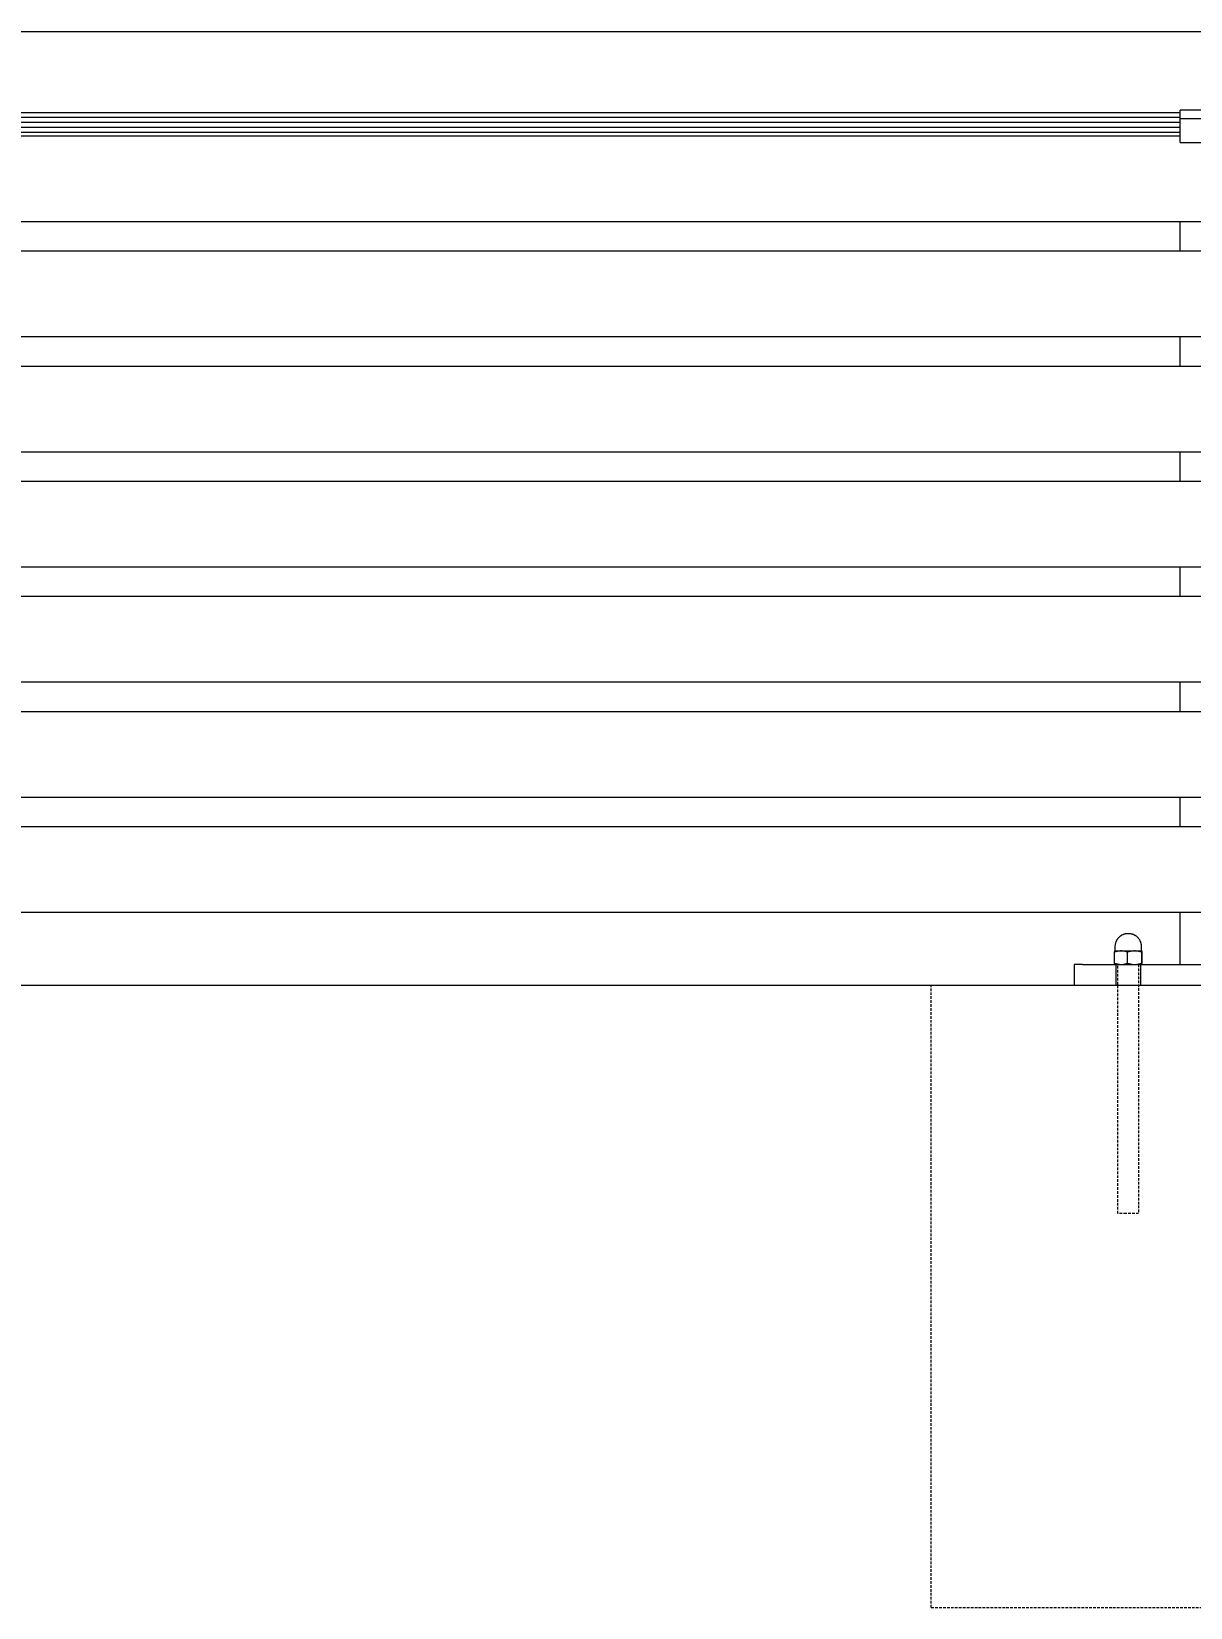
# Model space of a CAD drawing. Header units: millimetres. Extents: x -273 to 4197, y -77 to 2867.
# Drawn here: x 285 to 844, y 2108 to 2867 of the extents above; entities that cross this region are included whole.
import ezdxf

# ---------------------------------------------------------------- set-up
doc = ezdxf.new("R2010")
doc.units = ezdxf.units.MM
doc.linetypes.add('HIDDEN', pattern=[1.905, 1.27, -0.635])
for name, color, linetype, lineweight in [('ZANO_R', 7, 'Continuous', 0), ('ZANO_R_przerywana', 7, 'HIDDEN', 0), ('ZANO_W', 1, 'Continuous', 0)]:
    doc.layers.add(name, color=color, linetype=linetype, lineweight=lineweight)
doc.styles.add('Arial', font='arial.ttf')
doc.styles.get("Standard").update_dxf_attribs({"font": 'ARIALUNI.TTF'})
doc.dimstyles.new('pl i ang', dxfattribs={"dimtxt": 50, "dimasz": 50, "dimexe": 1.25, "dimexo": 0.625, "dimgap": 10, "dimtad": 1, "dimtoh": 1, "dimtxsty": 'Standard', "dimcen": 2.5, "dimclrd": 1, "dimclre": 1, "dimclrt": 1, "dimadec": 0, "dimazin": 0, "dimtfac": 1, "dimtmove": 0, "dimatfit": 3, "dimfxl": 1, "dimarcsym": 1})

# ---------------------------------------------------------------- blocks, each defined once
blk = doc.blocks.new('*D398')
at = {"layer": 'ZANO_W', "color": 1, "lineweight": -2}
blk.add_line((3526.26, 2484.69), (3532.24, 2529.25), dxfattribs=at)
for start, end in [(102.80757, 123.25708), (0, 82.35807), (319.10099, 339.55049)]:
    blk.add_arc((3515.93, 2407.67), 112.67, start, end, dxfattribs=at)
at = {"layer": 'ZANO_W', "color": 1}
for points in [[(3491.26, 2510.88), (3490.65, 2524.2), (3530.91, 2519.34)], [(3628.06, 2367.12), (3614.94, 2369.49), (3628.6, 2407.67)]]:
    blk.add_solid(points, dxfattribs=at)
at = {"layer": 'ZANO_W', "color": 1, "insert": (3623.83, 2502.06), "char_height": 40, "attachment_point": 5, "rotation": 311.17903, "style": 'Arial'}
blk.add_mtext('82%%d', dxfattribs=at)

msp = doc.modelspace()

# ---------------------------------------------------------------- linework, layer by layer
at = {"layer": 'ZANO_R'}
for p, q in [((-50.69, 2867.43), (1739.31, 2867.43)), ((839.31, 2828.27), (14.31, 2828.27)), ((839.31, 2825.46), (839.31, 2829.46)), ((849.31, 2829.46), (839.31, 2829.46)), ((839.31, 2825.91), (14.31, 2825.91)), ((839.31, 2823.54), (14.31, 2823.54)), ((839.31, 2821.18), (14.31, 2821.18)), ((839.31, 2818.81), (14.31, 2818.81)), ((839.31, 2825.46), (849.31, 2825.46)), ((839.31, 2813.89), (839.31, 2825.46)), ((14.31, 2817.18), (839.31, 2817.18)), ((839.31, 2813.89), (849.31, 2813.89)), ((1739.31, 2775.7), (-50.69, 2775.7)), ((839.31, 2761.68), (839.31, 2775.7)), ((-50.69, 2761.68), (1739.31, 2761.68)), ((1739.31, 2720.2), (-50.69, 2720.2)), ((839.31, 2706.17), (839.31, 2720.2)), ((-50.69, 2706.17), (1739.31, 2706.17)), ((1739.31, 2664.7), (-50.69, 2664.7)), ((839.31, 2650.67), (839.31, 2664.7)), ((-50.69, 2650.67), (1739.31, 2650.67)), ((1739.31, 2609.2), (-50.69, 2609.2)), ((839.31, 2595.17), (839.31, 2609.2)), ((-50.69, 2595.17), (1739.31, 2595.17)), ((1739.31, 2553.69), (-50.69, 2553.69)), ((839.31, 2539.67), (839.31, 2553.69)), ((-50.69, 2539.67), (1739.31, 2539.67)), ((1739.31, 2498.19), (-50.69, 2498.19)), ((839.31, 2484.16), (839.31, 2498.19)), ((-50.69, 2484.16), (1739.31, 2484.16)), ((1739.31, 2442.69), (-50.69, 2442.69)), ((839.31, 2417.67), (839.31, 2442.69)), ((810.2, 2431.13), (810.37, 2431.26)), ((810.37, 2431.26), (810.53, 2431.4)), ((810.53, 2431.4), (810.71, 2431.52)), ((810.71, 2431.52), (810.88, 2431.64)), ((810.88, 2431.64), (811.06, 2431.76)), ((811.06, 2431.76), (811.25, 2431.86)), ((811.25, 2431.86), (811.43, 2431.97)), ((811.43, 2431.97), (811.63, 2432.06)), ((811.63, 2432.06), (811.82, 2432.15)), ((811.82, 2432.15), (812.02, 2432.23)), ((812.02, 2432.23), (812.22, 2432.31)), ((812.22, 2432.31), (812.42, 2432.37)), ((812.42, 2432.37), (812.62, 2432.43)), ((812.62, 2432.43), (812.83, 2432.49)), ((812.83, 2432.49), (813.04, 2432.54)), ((813.04, 2432.54), (813.25, 2432.58)), ((813.25, 2432.58), (813.46, 2432.61)), ((813.46, 2432.61), (813.67, 2432.63)), ((813.67, 2432.63), (813.88, 2432.65)), ((813.88, 2432.65), (814.1, 2432.66)), ((814.1, 2432.66), (814.31, 2432.67)), ((814.31, 2432.67), (814.52, 2432.66)), ((814.52, 2432.66), (814.74, 2432.65)), ((814.74, 2432.65), (814.95, 2432.63)), ((814.95, 2432.63), (815.16, 2432.61)), ((815.16, 2432.61), (815.37, 2432.58)), ((815.37, 2432.58), (815.58, 2432.54)), ((815.58, 2432.54), (815.79, 2432.49)), ((815.79, 2432.49), (816, 2432.43)), ((816, 2432.43), (816.2, 2432.37)), ((816.2, 2432.37), (816.4, 2432.31)), ((816.4, 2432.31), (816.6, 2432.23)), ((816.6, 2432.23), (816.8, 2432.15)), ((816.8, 2432.15), (816.99, 2432.06)), ((816.99, 2432.06), (817.18, 2431.97)), ((817.18, 2431.97), (817.37, 2431.86)), ((817.37, 2431.86), (817.56, 2431.76)), ((817.56, 2431.76), (817.74, 2431.64)), ((817.74, 2431.64), (817.91, 2431.52)), ((817.91, 2431.52), (818.09, 2431.4)), ((818.09, 2431.4), (818.25, 2431.26)), ((818.25, 2431.26), (818.42, 2431.13)), ((807.66, 2423.59), (807.8, 2424.16)), ((807.97, 2423.69), (807.66, 2423.59)), ((807.8, 2424.16), (807.81, 2424.17)), ((807.81, 2424.17), (807.81, 2424.17)), ((807.81, 2424.17), (807.81, 2424.17)), ((807.81, 2424.17), (807.81, 2424.17)), ((807.81, 2424.17), (807.81, 2424.17)), ((807.81, 2424.17), (807.82, 2424.17)), ((807.82, 2424.17), (807.85, 2424.17)), ((807.85, 2424.17), (807.99, 2424.17)), ((807.94, 2424.17), (808.06, 2424.29)), ((808.28, 2423.79), (807.97, 2423.69)), ((807.99, 2424.17), (808.56, 2424.17)), ((808.06, 2426.63), (808.07, 2426.84)), ((808.06, 2426.42), (808.06, 2426.63)), ((808.06, 2424.29), (808.06, 2426.42)), ((808.07, 2426.84), (808.09, 2427.06)), ((808.09, 2427.06), (808.12, 2427.27)), ((808.12, 2427.27), (808.15, 2427.48)), ((808.15, 2427.48), (808.19, 2427.69)), ((808.19, 2427.69), (808.24, 2427.9)), ((808.24, 2427.9), (808.29, 2428.1)), ((808.59, 2423.87), (808.28, 2423.79)), ((808.29, 2428.1), (808.35, 2428.31)), ((808.35, 2428.31), (808.42, 2428.51)), ((808.42, 2428.51), (808.5, 2428.71)), ((808.5, 2428.71), (808.58, 2428.91)), ((808.56, 2424.17), (810.68, 2424.17)), ((808.58, 2428.91), (808.67, 2429.1)), ((808.91, 2423.94), (808.59, 2423.87)), ((808.67, 2429.1), (808.76, 2429.29)), ((808.76, 2429.29), (808.86, 2429.48)), ((808.86, 2429.48), (808.97, 2429.66)), ((809.23, 2424.01), (808.91, 2423.94)), ((808.97, 2429.66), (809.08, 2429.84)), ((809.08, 2429.84), (809.2, 2430.02)), ((809.2, 2430.02), (809.33, 2430.19)), ((809.55, 2424.06), (809.23, 2424.01)), ((809.33, 2430.19), (809.46, 2430.36)), ((809.46, 2430.36), (809.6, 2430.52)), ((809.87, 2424.1), (809.55, 2424.06)), ((809.6, 2430.52), (809.74, 2430.68)), ((809.74, 2430.68), (809.89, 2430.84)), ((810.19, 2424.14), (809.87, 2424.1)), ((809.89, 2430.84), (810.04, 2430.98)), ((810.04, 2430.98), (810.2, 2431.13)), ((810.51, 2424.16), (810.19, 2424.14)), ((810.84, 2424.17), (810.51, 2424.16)), ((811.16, 2424.16), (810.84, 2424.17)), ((810.95, 2424.17), (817.21, 2424.17)), ((811.48, 2424.14), (811.16, 2424.16)), ((811.81, 2424.1), (811.48, 2424.14)), ((812.13, 2424.06), (811.81, 2424.1)), ((812.45, 2424.01), (812.13, 2424.06)), ((812.77, 2423.94), (812.45, 2424.01)), ((813.08, 2423.87), (812.77, 2423.94)), ((813.39, 2423.79), (813.08, 2423.87)), ((813.7, 2423.69), (813.39, 2423.79)), ((814.01, 2423.59), (813.7, 2423.69)), ((814.33, 2423.69), (814.01, 2423.59)), ((814.66, 2423.79), (814.33, 2423.69)), ((814.98, 2423.87), (814.66, 2423.79)), ((815.31, 2423.95), (814.98, 2423.87)), ((815.65, 2424.01), (815.31, 2423.95)), ((815.98, 2424.06), (815.65, 2424.01)), ((816.32, 2424.1), (815.98, 2424.06)), ((816.66, 2424.14), (816.32, 2424.1)), ((816.99, 2424.16), (816.66, 2424.14)), ((817.33, 2424.17), (816.99, 2424.16)), ((817.67, 2424.16), (817.33, 2424.17)), ((817.43, 2424.17), (820.8, 2424.17)), ((818.01, 2424.14), (817.67, 2424.16)), ((818.35, 2424.1), (818.01, 2424.14)), ((818.68, 2424.06), (818.35, 2424.1)), ((818.42, 2431.13), (818.58, 2430.98)), ((818.58, 2430.98), (818.73, 2430.84)), ((819.02, 2424.01), (818.68, 2424.06)), ((818.73, 2430.84), (818.88, 2430.68)), ((818.88, 2430.68), (819.02, 2430.52)), ((819.02, 2430.52), (819.16, 2430.36)), ((819.35, 2423.95), (819.02, 2424.01)), ((819.16, 2430.36), (819.29, 2430.19)), ((819.29, 2430.19), (819.42, 2430.02)), ((819.68, 2423.87), (819.35, 2423.95)), ((819.42, 2430.02), (819.54, 2429.84)), ((819.54, 2429.84), (819.65, 2429.66)), ((819.65, 2429.66), (819.76, 2429.48)), ((820.01, 2423.79), (819.68, 2423.87)), ((819.76, 2429.48), (819.86, 2429.29)), ((819.86, 2429.29), (819.95, 2429.1)), ((819.95, 2429.1), (820.04, 2428.91)), ((820.33, 2423.69), (820.01, 2423.79)), ((820.04, 2428.91), (820.12, 2428.71)), ((820.12, 2428.71), (820.2, 2428.51)), ((820.2, 2428.51), (820.27, 2428.31)), ((820.27, 2428.31), (820.33, 2428.1)), ((820.33, 2428.1), (820.38, 2427.9)), ((820.65, 2423.59), (820.33, 2423.69)), ((820.38, 2427.9), (820.43, 2427.69)), ((820.43, 2427.69), (820.47, 2427.48)), ((820.47, 2427.48), (820.5, 2427.27)), ((820.5, 2427.27), (820.53, 2427.06)), ((820.53, 2427.06), (820.54, 2426.84)), ((820.54, 2426.84), (820.56, 2426.63)), ((820.56, 2426.63), (820.56, 2426.42)), ((820.56, 2426.42), (820.56, 2424.29)), ((820.56, 2424.29), (820.56, 2424.28)), ((820.56, 2424.28), (820.56, 2424.28)), ((820.56, 2424.28), (820.56, 2424.27)), ((820.56, 2424.27), (820.56, 2424.27)), ((820.56, 2424.27), (820.56, 2424.27)), ((820.56, 2424.27), (820.56, 2424.26)), ((820.56, 2424.26), (820.56, 2424.26)), ((820.56, 2424.26), (820.56, 2424.25)), ((820.56, 2424.25), (820.56, 2424.25)), ((820.56, 2424.25), (820.57, 2424.25)), ((820.57, 2424.25), (820.57, 2424.24)), ((820.57, 2424.24), (820.57, 2424.24)), ((820.57, 2424.24), (820.57, 2424.24)), ((820.57, 2424.24), (820.57, 2424.23)), ((820.57, 2424.23), (820.57, 2424.23)), ((820.57, 2424.23), (820.58, 2424.22)), ((820.58, 2424.22), (820.58, 2424.22)), ((820.58, 2424.22), (820.58, 2424.22)), ((820.58, 2424.22), (820.58, 2424.21)), ((820.58, 2424.21), (820.59, 2424.21)), ((820.59, 2424.21), (820.59, 2424.21)), ((820.59, 2424.21), (820.59, 2424.21)), ((820.59, 2424.21), (820.59, 2424.2)), ((820.59, 2424.2), (820.6, 2424.2)), ((820.6, 2424.2), (820.6, 2424.2)), ((820.6, 2424.2), (820.6, 2424.19)), ((820.6, 2424.19), (820.61, 2424.19)), ((820.61, 2424.19), (820.61, 2424.19)), ((820.61, 2424.19), (820.61, 2424.19)), ((820.61, 2424.19), (820.62, 2424.18)), ((820.62, 2424.18), (820.62, 2424.18)), ((820.62, 2424.18), (820.62, 2424.18)), ((820.62, 2424.18), (820.63, 2424.18)), ((820.63, 2424.18), (820.63, 2424.18)), ((820.63, 2424.18), (820.63, 2424.18)), ((820.63, 2424.18), (820.64, 2424.17)), ((820.64, 2424.17), (820.64, 2424.17)), ((820.64, 2424.17), (820.65, 2424.17)), ((820.65, 2424.17), (820.65, 2424.17)), ((820.65, 2424.17), (820.65, 2424.17)), ((820.65, 2424.17), (820.66, 2424.17)), ((820.8, 2424.17), (820.65, 2423.59)), ((820.66, 2424.17), (820.66, 2424.17)), ((820.66, 2424.17), (820.67, 2424.17)), ((820.67, 2424.17), (820.67, 2424.17)), ((820.95, 2423.59), (820.8, 2424.17)), ((788.21, 2417.67), (788.21, 2407.67)), ((792.21, 2417.67), (788.21, 2417.67)), ((792.21, 2417.67), (896.41, 2417.67)), ((807.66, 2418.25), (807.66, 2423.59)), ((807.66, 2418.25), (807.98, 2418.14)), ((807.8, 2417.67), (807.66, 2418.25)), ((807.98, 2418.14), (808.29, 2418.05)), ((808.29, 2418.05), (808.61, 2417.96)), ((808.31, 2417.67), (808.31, 2407.67)), ((808.61, 2417.96), (808.92, 2417.89)), ((808.92, 2417.89), (809.25, 2417.82)), ((809.25, 2417.82), (809.57, 2417.77)), ((809.57, 2417.77), (809.9, 2417.73)), ((809.9, 2417.73), (810.22, 2417.69)), ((810.22, 2417.69), (810.55, 2417.67)), ((811.12, 2417.67), (811.45, 2417.69)), ((811.45, 2417.69), (811.78, 2417.72)), ((811.78, 2417.72), (812.1, 2417.77)), ((812.1, 2417.77), (812.43, 2417.82)), ((812.43, 2417.82), (812.75, 2417.89)), ((812.75, 2417.89), (813.07, 2417.96)), ((813.07, 2417.96), (813.38, 2418.05)), ((813.38, 2418.05), (813.7, 2418.14)), ((813.7, 2418.14), (814.01, 2418.25)), ((814.01, 2418.25), (814.01, 2423.59)), ((814.01, 2418.25), (814.34, 2418.14)), ((814.34, 2418.14), (814.66, 2418.05)), ((814.66, 2418.05), (815, 2417.96)), ((815, 2417.96), (815.33, 2417.89)), ((815.33, 2417.89), (815.67, 2417.82)), ((815.67, 2417.82), (816.01, 2417.77)), ((816.01, 2417.77), (816.35, 2417.72)), ((816.35, 2417.72), (816.69, 2417.69)), ((816.69, 2417.69), (817.03, 2417.67)), ((817.63, 2417.67), (817.98, 2417.69)), ((817.98, 2417.69), (818.32, 2417.72)), ((818.32, 2417.72), (818.66, 2417.77)), ((818.66, 2417.77), (819, 2417.82)), ((819, 2417.82), (819.33, 2417.89)), ((819.33, 2417.89), (819.67, 2417.96)), ((819.67, 2417.96), (820, 2418.05)), ((820, 2418.05), (820.33, 2418.14)), ((820.31, 2407.67), (820.31, 2417.67)), ((820.33, 2418.14), (820.65, 2418.25)), ((820.65, 2423.59), (820.65, 2418.25)), ((820.65, 2418.25), (820.79, 2417.67)), ((820.82, 2417.67), (820.95, 2418.25)), ((820.95, 2418.25), (820.95, 2423.59)), ((719.31, 2407.67), (969.31, 2407.67))]:
    msp.add_line(p, q, dxfattribs=at)
msp.add_lwpolyline([(-273.4, 2407.67), (4090.96, 2407.67)], dxfattribs=at)
at = {"layer": 'ZANO_R_przerywana'}
for p, q in [((809.31, 2297.59), (809.31, 2417.59)), ((819.31, 2417.59), (819.31, 2297.59)), ((719.31, 2107.67), (719.31, 2407.67)), ((813.31, 2297.59), (809.31, 2297.59)), ((819.31, 2297.59), (813.31, 2297.59)), ((719.31, 2107.67), (969.31, 2107.67))]:
    msp.add_line(p, q, dxfattribs=at)

# ---------------------------------------------------------------- dimensions: what is measured, and where the dimension line sits
at = {"layer": 'ZANO_W'}
dim = msp.add_angular_dim_2l(base=(3615.91, 2459.61), line1=((-273.4, 2407.67), (4090.96, 2407.67)), line2=((3524.94, 2474.77), (3521.21, 2447.02)), dimstyle='pl i ang', override={"dimtxt": 40, "dimasz": 40, "dimexe": 10, "dimexo": 10, "dimtoh": 0, "dimdec": 0, "dimtxsty": 'Arial', "dimtdec": 0, "dimtmove": 1}, dxfattribs=at)
dim.commit()
dim.dimension.update_dxf_attribs({"geometry": '*D398', "text_midpoint": (3623.83, 2502.06)})

doc.saveas('drawing.dxf')
